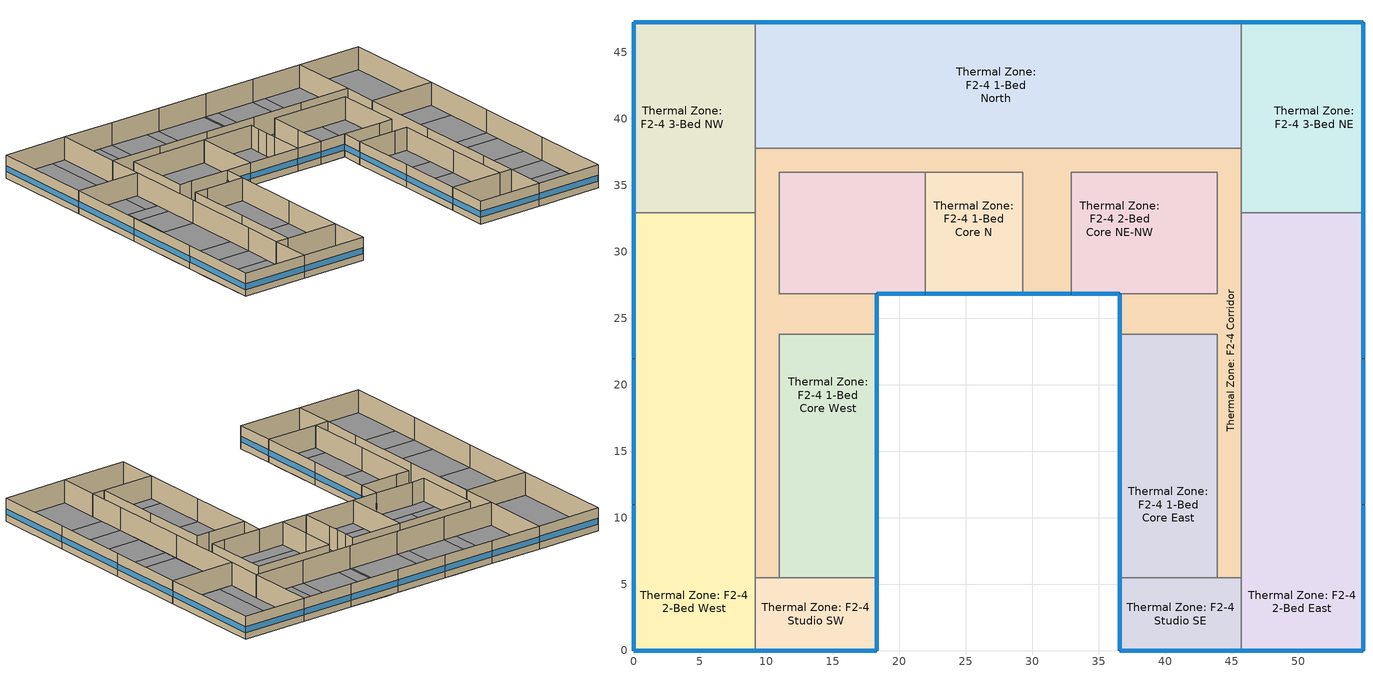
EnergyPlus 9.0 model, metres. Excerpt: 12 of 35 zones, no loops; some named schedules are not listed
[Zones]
Thermal Zone: F2-4 1-Bed Core East
 floor adiabatic (ResF2ConcreteInteriorFloor): 43.89,23.77 43.89,19.2 36.58,19.2 36.58,23.77 z3.05; 43.89,14.63 43.89,7.32 36.58,7.32 36.58,14.63 z3.05; 43.89,19.2 43.89,14.63 36.58,14.63 36.58,19.2 z3.05; 43.89,7.32 43.89,5.49 36.58,5.49 36.58,7.32 z3.05
 wall outside (ResWoodWallU059): 36.58,23.77 36.58,14.63 36.58,5.49 z3.05:6.1
 wall to Thermal Zone: F2-4 Corridor (WoodFramedInteriorWallU099): 43.89,5.49 43.89,14.63 43.89,23.77 42.06,23.77 36.58,23.77 z3.05:6.1
 wall to Thermal Zone: F2-4 Studio SE (WoodFramedInteriorWallU099): 36.58,5.49 43.89,5.49 z3.05:6.1
 window (Res Fixed Window): 36.58,23.75 36.58,14.66 / 36.58,14.61 36.58,5.51 z3.95:4.72
Thermal Zone: F2-4 1-Bed Core N
 floor adiabatic (ResF2ConcreteInteriorFloor): 29.26,35.97 29.26,28.96 21.95,28.96 21.95,35.97 z3.05; 29.26,28.96 29.26,26.82 21.95,26.82 21.95,28.96 z3.05
 wall outside (ResWoodWallU059): 21.95,26.82 29.26,26.82 z3.05:6.1
 wall to Thermal Zone: F2-4 Corridor (WoodFramedInteriorWallU099): 29.26,26.82 29.26,31.39 29.26,32.92 29.26,34.44 29.26,35.97 21.95,35.97 z3.05:6.1
 wall to Thermal Zone: F2-4 2-Bed Core NE-NW (WoodFramedInteriorWallU099): 21.95,35.97 21.95,26.82 z3.05:6.1
 window (Res Fixed Window): 21.97,26.82 29.24,26.82 z3.95:4.72
Thermal Zone: F2-4 1-Bed Core West
 floor adiabatic (ResF2ConcreteInteriorFloor): 12.8,23.77 12.8,21.95 10.97,21.95 10.97,23.77 z3.05; 18.29,14.63 18.29,7.32 10.97,7.32 10.97,14.63 z3.05; 18.29,23.77 18.29,14.63 10.97,14.63 10.97,21.95 12.8,21.95 12.8,23.77 z3.05; 18.29,7.32 18.29,5.49 10.97,5.49 10.97,7.32 z3.05
 wall outside (ResWoodWallU059): 18.29,5.49 18.29,14.63 18.29,23.77 z3.05:6.1
 wall to Thermal Zone: F2-4 Corridor (WoodFramedInteriorWallU099): 18.29,23.77 12.8,23.77 10.97,23.77 10.97,14.63 10.97,5.49 z3.05:6.1
 wall to Thermal Zone: F2-4 Studio SW (WoodFramedInteriorWallU099): 10.97,5.49 18.29,5.49 z3.05:6.1
 window (Res Fixed Window): 18.29,14.66 18.29,23.75 / 18.29,5.51 18.29,14.61 z3.95:4.72
Thermal Zone: F2-4 1-Bed North
 floor adiabatic (ResF2ConcreteInteriorFloor): 16.46,47.24 16.46,37.8 14.63,37.8 14.63,47.24 z3.05; 21.95,47.24 21.95,37.8 16.46,37.8 16.46,47.24 z3.05; 32.92,47.24 32.92,37.8 31.09,37.8 31.09,47.24 z3.05; 30.78,47.24 30.78,37.8 23.77,37.8 23.77,47.24 z3.05; 40.23,47.24 40.23,37.8 38.4,37.8 38.4,47.24 z3.05; 14.63,47.24 14.63,37.8 9.14,37.8 9.14,47.24 z3.05; 23.77,47.24 23.77,37.8 21.95,37.8 21.95,47.24 z3.05; 31.09,47.24 31.09,37.8 30.78,37.8 30.78,47.24 z3.05; 38.4,47.24 38.4,37.8 32.92,37.8 32.92,47.24 z3.05; 45.72,47.24 45.72,37.8 40.23,37.8 40.23,47.24 z3.05
 wall outside (ResWoodWallU059): 45.72,47.24 38.4,47.24 31.09,47.24 23.77,47.24 16.46,47.24 9.14,47.24 z3.05:6.1
 wall to Thermal Zone: F2-4 Corridor (WoodFramedInteriorWallU099): 9.14,37.8 16.46,37.8 23.77,37.8 31.09,37.8 38.4,37.8 45.72,37.8 z3.05:6.1
 wall to Thermal Zone: F2-4 3-Bed NW (WoodFramedInteriorWallU099): 9.14,47.24 9.14,37.8 z3.05:6.1
 wall to Thermal Zone: F2-4 3-Bed NE (WoodFramedInteriorWallU099): 45.72,37.8 45.72,47.24 z3.05:6.1
 window (Res Fixed Window): 16.43,47.24 9.17,47.24 / 23.75,47.24 16.48,47.24 / 31.06,47.24 23.8,47.24 / 38.38,47.24 31.11,47.24 / 45.69,47.24 38.43,47.24 z3.95:4.72
Thermal Zone: F2-4 2-Bed Core NE-NW
 floor adiabatic (ResF2ConcreteInteriorFloor): 43.89,35.97 43.89,28.96 40.23,28.96 40.23,35.97 z3.05; 43.89,28.96 43.89,26.82 32.92,26.82 32.92,28.96 z3.05; 40.23,35.97 40.23,28.96 32.92,28.96 32.92,35.97 z3.05; 21.95,35.97 21.95,28.96 14.63,28.96 14.63,35.97 z3.05; 14.63,35.97 14.63,28.96 10.97,28.96 10.97,35.97 z3.05; 21.95,28.96 21.95,26.82 10.97,26.82 10.97,28.96 z3.05
 wall outside (ResWoodWallU059): 32.92,26.82 36.58,26.82 / 18.29,26.82 21.95,26.82 z3.05:6.1
 wall to Thermal Zone: F2-4 Corridor (WoodFramedInteriorWallU099): 36.58,26.82 42.06,26.82 43.89,26.82 43.89,35.97 32.92,35.97 32.92,31.39 32.92,26.82 / 21.95,35.97 10.97,35.97 10.97,26.82 12.8,26.82 18.29,26.82 z3.05:6.1
 window (Res Fixed Window): 32.94,26.82 36.55,26.82 / 18.31,26.82 21.92,26.82 z3.95:4.71
Thermal Zone: F2-4 2-Bed East
 floor adiabatic (ResF2ConcreteInteriorFloor): 54.86,7.32 54.86,0 45.72,0 45.72,7.32 z3.05; 54.86,10.97 54.86,7.32 45.72,7.32 45.72,10.97 z3.05; 47.55,32.92 47.55,28.96 45.72,28.96 45.72,32.92 z3.05; 54.86,28.96 54.86,21.95 45.72,21.95 45.72,28.96 z3.05; 54.86,14.63 54.86,10.97 45.72,10.97 45.72,14.63 z3.05; 54.86,19.81 54.86,14.63 45.72,14.63 45.72,19.81 z3.05; 54.86,32.92 54.86,28.96 47.55,28.96 47.55,32.92 z3.05
 floor adiabatic (ResWoodFramedTypicalInteriorFloor): 54.86,21.95 54.86,19.81 45.72,19.81 45.72,21.95 z3.05
 wall outside (ResWoodWallU059): 45.72,0 54.86,0 54.86,10.97 54.86,21.95 54.86,32.92 z3.05:6.1
 wall to Thermal Zone: F2-4 Studio SE (WoodFramedInteriorWallU099): 45.72,5.49 45.72,0 z3.05:6.1
 wall to Thermal Zone: F2-4 Corridor (WoodFramedInteriorWallU099): 45.72,32.92 45.72,21.95 45.72,10.97 45.72,5.49 z3.05:6.1
 wall to Thermal Zone: F2-4 3-Bed NE (WoodFramedInteriorWallU099): 54.86,32.92 45.72,32.92 z3.05:6.1
 window (Res Fixed Window): 45.75,0 54.84,0 / 54.86,0.03 54.86,10.95 / 54.86,11 54.86,21.92 / 54.86,21.97 54.86,32.89 z3.95:4.72
Thermal Zone: F2-4 2-Bed West
 floor adiabatic (ResF2ConcreteInteriorFloor): 9.14,7.32 9.14,0 0,0 0,7.32 z3.05; 9.14,14.63 9.14,10.97 0,10.97 0,14.63 z3.05; 9.14,10.97 9.14,7.32 0,7.32 0,10.97 z3.05; 4.57,28.96 4.57,21.95 0,21.95 0,28.96 z3.05; 9.14,32.92 9.14,28.96 7.32,28.96 7.32,32.92 z3.05; 9.14,28.96 9.14,26.82 4.57,26.82 4.57,28.96 z3.05; 7.32,32.92 7.32,28.96 0,28.96 0,32.92 z3.05; 9.14,21.95 9.14,14.63 0,14.63 0,21.95 z3.05; 9.14,26.82 9.14,21.95 4.57,21.95 4.57,26.82 z3.05
 wall outside (ResWoodWallU059): 0,32.92 0,21.95 0,10.97 0,0 9.14,0 z3.05:6.1
 wall to Thermal Zone: F2-4 Studio SW (WoodFramedInteriorWallU099): 9.14,0 9.14,5.49 z3.05:6.1
 wall to Thermal Zone: F2-4 Corridor (WoodFramedInteriorWallU099): 9.14,5.49 9.14,10.97 9.14,21.95 9.14,32.92 z3.05:6.1
 wall to Thermal Zone: F2-4 3-Bed NW (WoodFramedInteriorWallU099): 9.14,32.92 0,32.92 z3.05:6.1
 window (Res Fixed Window): 0.03,0 9.12,0 / 0,10.95 0,0.03 / 0,21.92 0,11 / 0,32.89 0,21.97 z3.95:4.72
Thermal Zone: F2-4 3-Bed NE
 floor adiabatic (ResF2ConcreteInteriorFloor): 47.55,47.24 47.55,32.92 45.72,32.92 45.72,47.24 z3.05; 54.86,47.24 54.86,32.92 47.55,32.92 47.55,47.24 z3.05
 wall outside (ResWoodWallU059): 54.86,32.92 54.86,47.24 45.72,47.24 z3.05:6.1
 wall to Thermal Zone: F2-4 Corridor (WoodFramedInteriorWallU099): 45.72,37.8 45.72,32.92 z3.05:6.1
 window (Res Fixed Window): 54.84,47.24 45.75,47.24 / 54.86,32.94 54.86,47.22 z3.95:4.72
Thermal Zone: F2-4 3-Bed NW
 floor adiabatic (ResF2ConcreteInteriorFloor): 9.14,47.24 9.14,32.92 7.32,32.92 7.32,47.24 z3.05; 7.32,47.24 7.32,32.92 0,32.92 0,47.24 z3.05
 wall outside (ResWoodWallU059): 9.14,47.24 0,47.24 0,32.92 z3.05:6.1
 wall to Thermal Zone: F2-4 Corridor (WoodFramedInteriorWallU099): 9.14,32.92 9.14,37.8 z3.05:6.1
 window (Res Fixed Window): 0,47.22 0,32.94 / 9.12,47.24 0.03,47.24 z3.95:4.72
Thermal Zone: F2-4 Corridor
 floor adiabatic (ResF2ConcreteInteriorFloor): 42.06,26.82 42.06,23.77 36.58,23.77 36.58,26.82 z3.05; 18.29,26.82 18.29,23.77 12.8,23.77 12.8,26.82 z3.05; 32.92,31.39 32.92,26.82 29.26,26.82 29.26,28.96 30.78,28.96 30.78,31.39 z3.05; 45.72,28.96 45.72,14.63 43.89,14.63 43.89,23.77 42.06,23.77 42.06,26.82 43.89,26.82 43.89,28.96 z3.05; 45.72,7.32 45.72,5.49 43.89,5.49 43.89,7.32 z3.05; 32.92,37.8 32.92,31.39 30.78,31.39 30.78,37.8 z3.05; 10.97,21.95 10.97,14.63 9.14,14.63 9.14,21.95 z3.05; 21.95,37.8 21.95,35.97 14.63,35.97 14.63,37.8 z3.05; 14.63,37.8 14.63,35.97 10.97,35.97 10.97,28.96 9.14,28.96 9.14,37.8 z3.05; 40.23,37.8 40.23,35.97 32.92,35.97 32.92,37.8 z3.05; 30.78,37.8 30.78,35.97 21.95,35.97 21.95,37.8 z3.05; 12.8,26.82 12.8,23.77 10.97,23.77 10.97,21.95 9.14,21.95 9.14,26.82 z3.05; 10.97,14.63 10.97,7.32 9.14,7.32 9.14,14.63 z3.05; 45.72,37.8 45.72,28.96 43.89,28.96 43.89,35.97 40.23,35.97 40.23,37.8 z3.05; 10.97,28.96 10.97,26.82 9.14,26.82 9.14,28.96 z3.05; 45.72,14.63 45.72,7.32 43.89,7.32 43.89,14.63 z3.05; 30.78,35.97 30.78,34.44 29.26,34.44 29.26,35.97 z3.05; 30.78,34.44 30.78,32.92 29.26,32.92 29.26,34.44 z3.05; 10.97,7.32 10.97,5.49 9.14,5.49 9.14,7.32 z3.05; 30.78,32.92 30.78,31.39 29.26,31.39 29.26,32.92 z3.05; 30.78,31.39 30.78,28.96 29.26,28.96 29.26,31.39 z3.05
 wall outside (ResWoodWallU059): 36.58,26.82 36.58,23.77 / 18.29,23.77 18.29,26.82 / 29.26,26.82 32.92,26.82 z3.05:6.1
 wall to Thermal Zone: F2-4 Studio SE (WoodFramedInteriorWallU099): 43.89,5.49 45.72,5.49 z3.05:6.1
 wall to Thermal Zone: F2-4 Studio SW (WoodFramedInteriorWallU099): 9.14,5.49 10.97,5.49 z3.05:6.1
 window (Res Fixed Window): 36.58,26.8 36.58,23.8 / 18.29,23.8 18.29,26.8 z3.95:4.72; 29.29,26.82 32.89,26.82 z3.95:4.71
Thermal Zone: F2-4 Studio SE
 floor adiabatic (ResF2ConcreteInteriorFloor): 45.72,5.49 45.72,0 36.58,0 36.58,5.49 z3.05
 wall outside (ResWoodWallU059): 36.58,5.49 36.58,0 45.72,0 z3.05:6.1
 window (Res Fixed Window): 36.58,5.46 36.58,0.03 / 36.6,0 45.69,0 z3.95:4.72
Thermal Zone: F2-4 Studio SW
 floor adiabatic (ResF2ConcreteInteriorFloor): 18.29,5.49 18.29,0 9.14,0 9.14,5.49 z3.05
 wall outside (ResWoodWallU059): 9.14,0 18.29,0 18.29,5.49 z3.05:6.1
 window (Res Fixed Window): 18.29,0.03 18.29,5.46 / 9.17,0 18.26,0 z3.95:4.72
[Building]
Building 1: North Axis {deg}=0; Solar Distribution=FullExterior; Maximum Number of Warmup Days=50
[Site:Location]
SANTA-MARIA-PUBLIC-ARPT Design_Conditions: Latitude {deg}=34.92; Longitude {deg}=-120.47; Time Zone {hr}=-8; Elevation {m}=77.1144
[Site:WaterMainsTemperature]
Calculation Method=Schedule; Temperature Schedule=WaterMainCZ05
[SizingPeriod:DesignDay] Day of Month=21; Dry-Bulb Temperature Range Modifier Type=DefaultMultipliers; Barometric Pressure {Pa}=100403; Rain Indicator=No; Snow Indicator=No; Daylight Saving Time Indicator=No
Name | Month | Day Type | Maximum Dry-Bulb Temperature {C} | Daily Dry-Bulb Temperature Range {deltaC} | Humidity Condition Type | Wetbulb or DewPoint at Maximum Dry-Bulb {C} | Wind Speed {m/s} | Wind Direction {deg} | Solar Model Indicator | ASHRAE Clear Sky Optical Depth for Beam Irradiance (taub) | ASHRAE Clear Sky Optical Depth for Diffuse Irradiance (taud) | Sky Clearness
SANTA-MARIA-PUBLIC-ARPT Ann Clg 0.4% Condns DB=>MCWB | 8 | SummerDesignDay | 28.9 | 10.3 | Wetbulb | 16.4 | 4.6 | 292 | ASHRAETau | 0.371 | 2.414
SANTA-MARIA-PUBLIC-ARPT Ann Clg 0.4% Condns DP=>MCDB | 8 | SummerDesignDay | 20.9 | 10.3 | Dewpoint | 16.7 | 4.3 | 292 | ASHRAETau | 0.371 | 2.414
SANTA-MARIA-PUBLIC-ARPT Ann Htg 99.6% Condns DB | 1 | WinterDesignDay | 0.8 | 0 | Wetbulb | 0.8 | 1.6 | 90 | ASHRAEClearSky |  |  | 0
SANTA-MARIA-PUBLIC-ARPT AUG Clg 0.4% Condns DB=>MCWB | 8 | SummerDesignDay | 26.9 | 10.3 | Wetbulb | 18.2 | 4.3 | 315 | ASHRAETau | 0.371 | 2.414
[Material] Thermal Absorptance=0.9; Solar Absorptance=0.7
Name | Roughness | Thickness {m} | Conductivity {W/m-K} | Density {kg/m3} | Specific Heat {J/kg-K} | Visible Absorptance
Carpet - 3/4 in. 1; Carpet - 3/4 in. 2 | Smooth | 0.01905 | 0.0455183 | 288.332 | 1381.644 | 0.8
Compliance Insulation R1.54 | Smooth | 0.00624291 | 0.0230188 | 16.0185 | 1130.436 | 0.7
Concrete - 140 lb/ft3 - 4 in. | Smooth | 0.1016 | 1.9514 | 2239.06 | 921.096 | 0.7
Gypsum Board - 1/2 in.; Gypsum Board - 1/2 in. 2; Gypsum Board - 1/2 in. 4 | MediumRough | 0.0127 | 0.158656 | 640.739 | 1130.436 | 0.8
Gypsum Board - 5/8 in. | Smooth | 0.016002 | 0.158656 | 640.739 | 1130.436 | 0.8
Plywood - 5/8 in.; Plywood - 5/8 in. 2; Plywood - 5/8 in. 3 | Smooth | 0.016002 | 0.11544 | 480.554 | 1884.06 | 0.7
Stucco - 7/8 in. | MediumRough | 0.022352 | 0.700948 | 1855.1 | 837.36 | 0.8
[Material:NoMass] Roughness=Smooth; Thermal Absorptance=0.9; Solar Absorptance=0.7; Visible Absorptance=0.7
Name | Thermal Resistance {m2-K/W}
WoodFloor16inOCCavInsR0 | 0.162021
WoodFrameWall16inOC R11.25 | 1.26865
WoodFrameWall16inOCCavInsR5 | 0.898917
[WindowMaterial:SimpleGlazingSystem]
Res Fixed Window Material: U-Factor {W/m2-K}=2.04417; Solar Heat Gain Coefficient=0.25; Visible Transmittance=0.42
[Construction]
Res Fixed Window: Res Fixed Window Material
ResF2ConcreteInteriorFloor: Gypsum Board - 1/2 in. 4, Concrete - 140 lb/ft3 - 4 in., Plywood - 5/8 in. 3, Carpet - 3/4 in. 2
ResWoodFramedTypicalInteriorFloor: Gypsum Board - 1/2 in. 2, WoodFloor16inOCCavInsR0, Plywood - 5/8 in. 2, Carpet - 3/4 in. 1
ResWoodWallU059: Stucco - 7/8 in., Plywood - 5/8 in., Compliance Insulation R1.54, WoodFrameWall16inOCCavInsR5, Gypsum Board - 5/8 in.
WoodFramedInteriorWallU099: Gypsum Board - 1/2 in., WoodFrameWall16inOC R11.25, Gypsum Board - 1/2 in.
[Zone] Multiplier=3
Name | Part of Total Floor Area
Thermal Zone: F2-4 1-Bed Core East; Thermal Zone: F2-4 1-Bed Core West; Thermal Zone: F2-4 1-Bed North; Thermal Zone: F2-4 2-Bed Core NE-NW; Thermal Zone: F2-4 2-Bed East; Thermal Zone: F2-4 2-Bed West; Thermal Zone: F2-4 Corridor | Yes
Thermal Zone: F2-4 1-Bed Core N; Thermal Zone: F2-4 3-Bed NE; Thermal Zone: F2-4 3-Bed NW; Thermal Zone: F2-4 Studio SE; Thermal Zone: F2-4 Studio SW
[People] Fraction Radiant=0.3
Name | Zone or ZoneList | Number of People Schedule | Number of People Calculation Method | Number of People | Sensible Heat Fraction | Activity Level Schedule | People per Zone Floor Area {person/m2}
F2-4 1-Bed Core NE People | Thermal Zone: F2-4 1-Bed Core East | ResidentialLivingOccupancy | People | 2 | 0.6125 | F2-4 1-Bed Core NE People Activity Level
F2-4 1-Bed Core SE People | Thermal Zone: F2-4 1-Bed Core East | ResidentialLivingOccupancy | People | 2 | 0.6125 | F2-4 1-Bed Core SE People Activity Level
F2-4 1-Bed Core N People | Thermal Zone: F2-4 1-Bed Core N | ResidentialLivingOccupancy | People/Area |  | 0.6125 | F2-4 1-Bed Core N People Activity Level | 0.0298998
F2-4 1-Bed Core NW People | Thermal Zone: F2-4 1-Bed Core West | ResidentialLivingOccupancy | People | 2 | 0.6125 | F2-4 1-Bed Core NW People Activity Level
F2-4 1-Bed Core SW People | Thermal Zone: F2-4 1-Bed Core West | ResidentialLivingOccupancy | People | 2 | 0.6125 | F2-4 1-Bed Core SW People Activity Level
F2-4 1-Bed N People | Thermal Zone: F2-4 1-Bed North | ResidentialLivingOccupancy | People | 2 | 0.6125 | F2-4 1-Bed N People Activity Level
F2-4 1-Bed NE Core People | Thermal Zone: F2-4 1-Bed North | ResidentialLivingOccupancy | People | 2 | 0.6125 | F2-4 1-Bed NE Core People Activity Level
F2-4 1-Bed NE Outer People | Thermal Zone: F2-4 1-Bed North | ResidentialLivingOccupancy | People | 2 | 0.6125 | F2-4 1-Bed NE Outer People Activity Level
F2-4 1-Bed NW Core People | Thermal Zone: F2-4 1-Bed North | ResidentialLivingOccupancy | People | 2 | 0.6125 | F2-4 1-Bed NW Core People Activity Level
F2-4 1-Bed NW Outer People | Thermal Zone: F2-4 1-Bed North | ResidentialLivingOccupancy | People | 2 | 0.6125 | F2-4 1-Bed NW Outer People Activity Level
F2-4 2-Bed Core NE People | Thermal Zone: F2-4 2-Bed Core NE-NW | ResidentialLivingOccupancy | People | 3 | 0.6125 | F2-4 2-Bed Core NE People Activity Level
F2-4 2-Bed Core NW People | Thermal Zone: F2-4 2-Bed Core NE-NW | ResidentialLivingOccupancy | People | 3 | 0.6125 | F2-4 2-Bed Core NW People Activity Level
F2-4 2-Bed NE People | Thermal Zone: F2-4 2-Bed East | ResidentialLivingOccupancy | People | 3 | 0.6125 | F2-4 2-Bed NE People Activity Level
F2-4 2-Bed SE Core People | Thermal Zone: F2-4 2-Bed East | ResidentialLivingOccupancy | People | 3 | 0.6125 | F2-4 2-Bed SE Core People Activity Level
F2-4 2-Bed SE People | Thermal Zone: F2-4 2-Bed East | ResidentialLivingOccupancy | People | 3 | 0.6125 | F2-4 2-Bed SE People Activity Level
F2-4 2-Bed NW People | Thermal Zone: F2-4 2-Bed West | ResidentialLivingOccupancy | People | 3 | 0.6125 | F2-4 2-Bed NW People Activity Level
F2-4 2-Bed SW Core People | Thermal Zone: F2-4 2-Bed West | ResidentialLivingOccupancy | People | 3 | 0.6125 | F2-4 2-Bed SW Core People Activity Level
F2-4 2-Bed SW People | Thermal Zone: F2-4 2-Bed West | ResidentialLivingOccupancy | People | 3 | 0.6125 | F2-4 2-Bed SW People Activity Level
F2-4 3-Bed NE People | Thermal Zone: F2-4 3-Bed NE | ResidentialLivingOccupancy | People/Area |  | 0.6125 | F2-4 3-Bed NE People Activity Level | 0.0305359
F2-4 3-Bed NW People | Thermal Zone: F2-4 3-Bed NW | ResidentialLivingOccupancy | People/Area |  | 0.6125 | F2-4 3-Bed NW People Activity Level | 0.0305359
F2-4 Corridor People | Thermal Zone: F2-4 Corridor | OfficeOccupancy | People | 10.725 | 0.5 | F2-4 Corridor People Activity Level
F2-4 Elevator Core People | Thermal Zone: F2-4 Corridor | OfficeOccupancy | People | 0.0375 | 0.5 | F2-4 Elevator Core People Activity Level
F2-4 Elevator N People | Thermal Zone: F2-4 Corridor | OfficeOccupancy | People | 0.0375 | 0.5 | F2-4 Elevator N People Activity Level
F2-4 Elevator S People | Thermal Zone: F2-4 Corridor | OfficeOccupancy | People | 0.0375 | 0.5 | F2-4 Elevator S People Activity Level
F2-4 Laundry People | Thermal Zone: F2-4 Corridor | OfficeOccupancy | People | 0.9 | 0.5 | F2-4 Laundry People Activity Level
F2-4 Stair E People | Thermal Zone: F2-4 Corridor | OfficeOccupancy | People | 0.9 | 0.5 | F2-4 Stair E People Activity Level
F2-4 Stair W People | Thermal Zone: F2-4 Corridor | OfficeOccupancy | People | 0.9 | 0.5 | F2-4 Stair W People Activity Level
F2-4 Studio SE People | Thermal Zone: F2-4 Studio SE | ResidentialLivingOccupancy | People/Area |  | 0.6125 | F2-4 Studio SE People Activity Level | 0.0398663
F2-4 Studio SW People | Thermal Zone: F2-4 Studio SW | ResidentialLivingOccupancy | People/Area |  | 0.6125 | F2-4 Studio SW People Activity Level | 0.0398663
[Lights] Return Air Fraction=0; Fraction Radiant=0.58; Fraction Replaceable=1
Name | Zone or ZoneList | Schedule | Design Level Calculation Method | Lighting Level {W} | Watts per Zone Floor Area {W/m2}
F2-4 1-Bed Core NE Non-Regulated Lights; F2-4 1-Bed Core SE Non-Regulated Lights | Thermal Zone: F2-4 1-Bed Core East | ResidentialLivingLights | LightingLevel | 360
F2-4 1-Bed Core N Non-Regulated Lights | Thermal Zone: F2-4 1-Bed Core N | ResidentialLivingLights | Watts/Area |  | 5.38196
F2-4 1-Bed Core NW Non-Regulated Lights; F2-4 1-Bed Core SW Non-Regulated Lights | Thermal Zone: F2-4 1-Bed Core West | ResidentialLivingLights | LightingLevel | 360
F2-4 1-Bed N Non-Regulated Lights; F2-4 1-Bed NE Core Non-Regulated Lights; F2-4 1-Bed NE Outer Non-Regulated Lights; F2-4 1-Bed NW Core Non-Regulated Lights; F2-4 1-Bed NW Outer Non-Regulated Lights | Thermal Zone: F2-4 1-Bed North | ResidentialLivingLights | LightingLevel | 372
F2-4 2-Bed Core NE Non-Regulated Lights; F2-4 2-Bed Core NW Non-Regulated Lights | Thermal Zone: F2-4 2-Bed Core NE-NW | ResidentialLivingLights | LightingLevel | 540
F2-4 2-Bed NE Non-Regulated Lights; F2-4 2-Bed SE Core Non-Regulated Lights; F2-4 2-Bed SE Non-Regulated Lights | Thermal Zone: F2-4 2-Bed East | ResidentialLivingLights | LightingLevel | 540
F2-4 2-Bed NW Non-Regulated Lights; F2-4 2-Bed SW Core Non-Regulated Lights; F2-4 2-Bed SW Non-Regulated Lights | Thermal Zone: F2-4 2-Bed West | ResidentialLivingLights | LightingLevel | 540
F2-4 3-Bed NE Non-Regulated Lights | Thermal Zone: F2-4 3-Bed NE | ResidentialLivingLights | Watts/Area |  | 5.38196
F2-4 3-Bed NW Non-Regulated Lights | Thermal Zone: F2-4 3-Bed NW | ResidentialLivingLights | Watts/Area |  | 5.38196
F2-4 Corridor Regulated Lights | Thermal Zone: F2-4 Corridor | OfficeLights | LightingLevel | 1287
F2-4 Elevator Core Regulated Lights; F2-4 Elevator N Regulated Lights; F2-4 Elevator S Regulated Lights | Thermal Zone: F2-4 Corridor | OfficeLights | LightingLevel | 10
F2-4 Laundry Regulated Lights | Thermal Zone: F2-4 Corridor | OfficeLights | LightingLevel | 81
F2-4 Stair E Regulated Lights; F2-4 Stair W Regulated Lights | Thermal Zone: F2-4 Corridor | OfficeLights | LightingLevel | 90
F2-4 Studio SE Non-Regulated Lights | Thermal Zone: F2-4 Studio SE | ResidentialLivingLights | Watts/Area |  | 5.38196
F2-4 Studio SW Non-Regulated Lights | Thermal Zone: F2-4 Studio SW | ResidentialLivingLights | Watts/Area |  | 5.38196
[ElectricEquipment] Fraction Latent=0; Fraction Radiant=0.2; Fraction Lost=0
Name | Zone or ZoneList | Schedule | Design Level Calculation Method | Design Level {W} | Watts per Zone Floor Area {W/m2}
F2-4 1-Bed Core NE Recepticle Loads; F2-4 1-Bed Core SE Recepticle Loads | Thermal Zone: F2-4 1-Bed Core East | ResidentialLivingReceptacle | EquipmentLevel | 360
F2-4 1-Bed Core N Recepticle Loads | Thermal Zone: F2-4 1-Bed Core N | ResidentialLivingReceptacle | Watts/Area |  | 5.38196
F2-4 1-Bed Core NW Recepticle Loads; F2-4 1-Bed Core SW Recepticle Loads | Thermal Zone: F2-4 1-Bed Core West | ResidentialLivingReceptacle | EquipmentLevel | 360
F2-4 1-Bed N Recepticle Loads; F2-4 1-Bed NE Core Recepticle Loads; F2-4 1-Bed NE Outer Recepticle Loads; F2-4 1-Bed NW Core Recepticle Loads; F2-4 1-Bed NW Outer Recepticle Loads | Thermal Zone: F2-4 1-Bed North | ResidentialLivingReceptacle | EquipmentLevel | 372
F2-4 2-Bed Core NE Recepticle Loads; F2-4 2-Bed Core NW Recepticle Loads | Thermal Zone: F2-4 2-Bed Core NE-NW | ResidentialLivingReceptacle | EquipmentLevel | 540
F2-4 2-Bed NE Recepticle Loads; F2-4 2-Bed SE Core Recepticle Loads; F2-4 2-Bed SE Recepticle Loads | Thermal Zone: F2-4 2-Bed East | ResidentialLivingReceptacle | EquipmentLevel | 540
F2-4 2-Bed NW Recepticle Loads; F2-4 2-Bed SW Core Recepticle Loads; F2-4 2-Bed SW Recepticle Loads | Thermal Zone: F2-4 2-Bed West | ResidentialLivingReceptacle | EquipmentLevel | 540
F2-4 3-Bed NE Recepticle Loads | Thermal Zone: F2-4 3-Bed NE | ResidentialLivingReceptacle | Watts/Area |  | 5.38196
F2-4 3-Bed NW Recepticle Loads | Thermal Zone: F2-4 3-Bed NW | ResidentialLivingReceptacle | Watts/Area |  | 5.38196
F2-4 Elevator Core Recepticle Loads; F2-4 Elevator N Recepticle Loads; F2-4 Elevator S Recepticle Loads | Thermal Zone: F2-4 Corridor | OfficeReceptacle | EquipmentLevel | 75
F2-4 Laundry Recepticle Loads | Thermal Zone: F2-4 Corridor | OfficeReceptacle | EquipmentLevel | 540
F2-4 Studio SE Recepticle Loads | Thermal Zone: F2-4 Studio SE | ResidentialLivingReceptacle | Watts/Area |  | 5.38196
F2-4 Studio SW Recepticle Loads | Thermal Zone: F2-4 Studio SW | ResidentialLivingReceptacle | Watts/Area |  | 5.38196
[ZoneInfiltration:DesignFlowRate] Temperature Term Coefficient=0; Velocity Squared Term Coefficient=0
Name | Zone or ZoneList | Schedule | Design Flow Rate Calculation Method | Design Flow Rate {m3/s} | Constant Term Coefficient | Velocity Term Coefficient | Flow per Exterior Surface Area {m3/s-m2}
F2-4 1-Bed Core NE Space Infiltration Design Flow Rate 1; F2-4 1-Bed Core SE Space Infiltration Design Flow Rate 1 | Thermal Zone: F2-4 1-Bed Core East | ResidentialLivingInfiltration | Flow/Zone | 0.00634297 | 0 | 0.224052
F2-4 1-Bed Core NE Space Infiltration Design Flow Rate 2; F2-4 1-Bed Core SE Space Infiltration Design Flow Rate 2 | Thermal Zone: F2-4 1-Bed Core East | ResidentialLivingHVACAvail | Flow/Zone | 0.0172733 | 1 | 0
F2-4 1-Bed Core N Space Infiltration Design Flow Rate 1 | Thermal Zone: F2-4 1-Bed Core N | ResidentialLivingInfiltration | Flow/ExteriorWallArea |  | 0 | 0.224052 | 0.000227584
F2-4 1-Bed Core N Space Infiltration Design Flow Rate 2 | Thermal Zone: F2-4 1-Bed Core N | ResidentialLivingHVACAvail | Flow/Zone | 0.0172733 | 1 | 0
F2-4 1-Bed Core NW Space Infiltration Design Flow Rate 1; F2-4 1-Bed Core SW Space Infiltration Design Flow Rate 1 | Thermal Zone: F2-4 1-Bed Core West | ResidentialLivingInfiltration | Flow/Zone | 0.00634297 | 0 | 0.224052
F2-4 1-Bed Core NW Space Infiltration Design Flow Rate 2; F2-4 1-Bed Core SW Space Infiltration Design Flow Rate 2 | Thermal Zone: F2-4 1-Bed Core West | ResidentialLivingHVACAvail | Flow/Zone | 0.0172733 | 1 | 0
F2-4 1-Bed N Space Infiltration Design Flow Rate 1; F2-4 1-Bed NE Core Space Infiltration Design Flow Rate 1; F2-4 1-Bed NE Outer Space Infiltration Design Flow Rate 1; F2-4 1-Bed NW Core Space Infiltration Design Flow Rate 1; F2-4 1-Bed NW Outer Space Infiltration Design Flow Rate 1 | Thermal Zone: F2-4 1-Bed North | ResidentialLivingInfiltration | Flow/Zone | 0.00507438 | 0 | 0.224052
F2-4 1-Bed N Space Infiltration Design Flow Rate 2; F2-4 1-Bed NE Core Space Infiltration Design Flow Rate 2; F2-4 1-Bed NE Outer Space Infiltration Design Flow Rate 2; F2-4 1-Bed NW Core Space Infiltration Design Flow Rate 2; F2-4 1-Bed NW Outer Space Infiltration Design Flow Rate 2 | Thermal Zone: F2-4 1-Bed North | ResidentialLivingHVACAvail | Flow/Zone | 0.0176131 | 1 | 0
F2-4 2-Bed Core NE Space Infiltration Design Flow Rate 1; F2-4 2-Bed Core NW Space Infiltration Design Flow Rate 1 | Thermal Zone: F2-4 2-Bed Core NE-NW | ResidentialLivingInfiltration | Flow/Zone | 0.00253719 | 0 | 0.224052
F2-4 2-Bed Core NE Space Infiltration Design Flow Rate 2; F2-4 2-Bed Core NW Space Infiltration Design Flow Rate 2 | Thermal Zone: F2-4 2-Bed Core NE-NW | ResidentialLivingHVACAvail | Flow/Zone | 0.0259099 | 1 | 0
F2-4 2-Bed NE Space Infiltration Design Flow Rate 1; F2-4 2-Bed SE Core Space Infiltration Design Flow Rate 1 | Thermal Zone: F2-4 2-Bed East | ResidentialLivingInfiltration | Flow/Zone | 0.00761157 | 0 | 0.224052
F2-4 2-Bed NE Space Infiltration Design Flow Rate 2; F2-4 2-Bed SE Core Space Infiltration Design Flow Rate 2; F2-4 2-Bed SE Space Infiltration Design Flow Rate 2 | Thermal Zone: F2-4 2-Bed East | ResidentialLivingHVACAvail | Flow/Zone | 0.0259099 | 1 | 0
F2-4 2-Bed SE Space Infiltration Design Flow Rate 1 | Thermal Zone: F2-4 2-Bed East | ResidentialLivingInfiltration | Flow/Zone | 0.0139545 | 0 | 0.224052
F2-4 2-Bed NW Space Infiltration Design Flow Rate 1; F2-4 2-Bed SW Core Space Infiltration Design Flow Rate 1 | Thermal Zone: F2-4 2-Bed West | ResidentialLivingInfiltration | Flow/Zone | 0.00761157 | 0 | 0.224052
F2-4 2-Bed NW Space Infiltration Design Flow Rate 2; F2-4 2-Bed SW Core Space Infiltration Design Flow Rate 2; F2-4 2-Bed SW Space Infiltration Design Flow Rate 2 | Thermal Zone: F2-4 2-Bed West | ResidentialLivingHVACAvail | Flow/Zone | 0.0259099 | 1 | 0
F2-4 2-Bed SW Space Infiltration Design Flow Rate 1 | Thermal Zone: F2-4 2-Bed West | ResidentialLivingInfiltration | Flow/Zone | 0.0139545 | 0 | 0.224052
F2-4 3-Bed NE Space Infiltration Design Flow Rate 1 | Thermal Zone: F2-4 3-Bed NE | ResidentialLivingInfiltration | Flow/ExteriorWallArea |  | 0 | 0.224052 | 0.000227584
F2-4 3-Bed NE Space Infiltration Design Flow Rate 2 | Thermal Zone: F2-4 3-Bed NE | ResidentialLivingHVACAvail | Flow/Zone | 0.0341218 | 1 | 0
F2-4 3-Bed NW Space Infiltration Design Flow Rate 1 | Thermal Zone: F2-4 3-Bed NW | ResidentialLivingInfiltration | Flow/ExteriorWallArea |  | 0 | 0.224052 | 0.000227584
F2-4 3-Bed NW Space Infiltration Design Flow Rate 2 | Thermal Zone: F2-4 3-Bed NW | ResidentialLivingHVACAvail | Flow/Zone | 0.0341218 | 1 | 0
F2-4 Corridor Space Infiltration Design Flow Rate 1 | Thermal Zone: F2-4 Corridor | OfficeInfiltration | Flow/Zone | 0 | 0 | 0.224052
F2-4 Elevator Core Space Infiltration Design Flow Rate 1; F2-4 Elevator N Space Infiltration Design Flow Rate 1; F2-4 Elevator S Space Infiltration Design Flow Rate 1 | Thermal Zone: F2-4 Corridor | On | Flow/Zone | 0 | 0 | 0.224052
F2-4 Laundry Space Infiltration Design Flow Rate 1 | Thermal Zone: F2-4 Corridor | On | Flow/Zone | 0.00253719 | 0 | 0.224052
F2-4 Stair E Space Infiltration Design Flow Rate 1; F2-4 Stair W Space Infiltration Design Flow Rate 1 | Thermal Zone: F2-4 Corridor | OfficeInfiltration | Flow/Zone | 0.00211432 | 0 | 0.224052
F2-4 Studio SE Space Infiltration Design Flow Rate 1 | Thermal Zone: F2-4 Studio SE | ResidentialLivingInfiltration | Flow/ExteriorWallArea |  | 0 | 0.224052 | 0.000227584
F2-4 Studio SE Space Infiltration Design Flow Rate 2 | Thermal Zone: F2-4 Studio SE | ResidentialLivingHVACAvail | Flow/Zone | 0.0147248 | 1 | 0
F2-4 Studio SW Space Infiltration Design Flow Rate 1 | Thermal Zone: F2-4 Studio SW | ResidentialLivingInfiltration | Flow/ExteriorWallArea |  | 0 | 0.224052 | 0.000227584
F2-4 Studio SW Space Infiltration Design Flow Rate 2 | Thermal Zone: F2-4 Studio SW | ResidentialLivingHVACAvail | Flow/Zone | 0.0147248 | 1 | 0
[ZoneControl:Thermostat] Control Object Type 1=ThermostatSetpoint:DualSetpoint
Name | Zone or ZoneList | Control Type Schedule | Control Name 1
Thermal Zone: F2-4 1-Bed Core East Thermostat | Thermal Zone: F2-4 1-Bed Core East | Thermal Zone: F2-4 1-Bed Core East Thermostat Schedule | Thermal Zone: F2-4 1-Bed Core East Thermostat
Thermal Zone: F2-4 1-Bed Core N Thermostat | Thermal Zone: F2-4 1-Bed Core N | Thermal Zone: F2-4 1-Bed Core N Thermostat Schedule | Thermal Zone: F2-4 1-Bed Core N Thermostat
Thermal Zone: F2-4 1-Bed Core West Thermostat | Thermal Zone: F2-4 1-Bed Core West | Thermal Zone: F2-4 1-Bed Core West Thermostat Schedule | Thermal Zone: F2-4 1-Bed Core West Thermostat
Thermal Zone: F2-4 1-Bed North Thermostat | Thermal Zone: F2-4 1-Bed North | Thermal Zone: F2-4 1-Bed North Thermostat Schedule | Thermal Zone: F2-4 1-Bed North Thermostat
Thermal Zone: F2-4 2-Bed Core NE-NW Thermostat | Thermal Zone: F2-4 2-Bed Core NE-NW | Thermal Zone: F2-4 2-Bed Core NE-NW Thermostat Schedule | Thermal Zone: F2-4 2-Bed Core NE-NW Thermostat
Thermal Zone: F2-4 2-Bed East Thermostat | Thermal Zone: F2-4 2-Bed East | Thermal Zone: F2-4 2-Bed East Thermostat Schedule | Thermal Zone: F2-4 2-Bed East Thermostat
Thermal Zone: F2-4 2-Bed West Thermostat | Thermal Zone: F2-4 2-Bed West | Thermal Zone: F2-4 2-Bed West Thermostat Schedule | Thermal Zone: F2-4 2-Bed West Thermostat
Thermal Zone: F2-4 3-Bed NE Thermostat | Thermal Zone: F2-4 3-Bed NE | Thermal Zone: F2-4 3-Bed NE Thermostat Schedule | Thermal Zone: F2-4 3-Bed NE Thermostat
Thermal Zone: F2-4 3-Bed NW Thermostat | Thermal Zone: F2-4 3-Bed NW | Thermal Zone: F2-4 3-Bed NW Thermostat Schedule | Thermal Zone: F2-4 3-Bed NW Thermostat
Thermal Zone: F2-4 Studio SE Thermostat | Thermal Zone: F2-4 Studio SE | Thermal Zone: F2-4 Studio SE Thermostat Schedule | Thermal Zone: F2-4 Studio SE Thermostat
Thermal Zone: F2-4 Studio SW Thermostat | Thermal Zone: F2-4 Studio SW | Thermal Zone: F2-4 Studio SW Thermostat Schedule | Thermal Zone: F2-4 Studio SW Thermostat
[ThermostatSetpoint:DualSetpoint] Heating Setpoint Temperature Schedule=ResidentialLivingHtgSetpt; Cooling Setpoint Temperature Schedule=ResidentialLivingClgSetpt
Thermal Zone: F2-4 1-Bed Core East Thermostat; Thermal Zone: F2-4 1-Bed Core N Thermostat; Thermal Zone: F2-4 1-Bed Core West Thermostat; Thermal Zone: F2-4 1-Bed North Thermostat; Thermal Zone: F2-4 2-Bed Core NE-NW Thermostat; Thermal Zone: F2-4 2-Bed East Thermostat; Thermal Zone: F2-4 2-Bed West Thermostat; Thermal Zone: F2-4 3-Bed NE Thermostat; Thermal Zone: F2-4 3-Bed NW Thermostat; Thermal Zone: F2-4 Studio SE Thermostat; Thermal Zone: F2-4 Studio SW Thermostat
[Zone equipment]
Thermal Zone: F2-4 1-Bed Core East: Thermal Zone: F2-4 1-Bed Core East PropExhFan, ZnSys F2-4 1-Bed Core East, PropNoClg ZnSys-3
Thermal Zone: F2-4 1-Bed Core N: Thermal Zone: F2-4 1-Bed Core N PropExhFan, ZnSys F2-4 1-Bed Core N, PropNoClg ZnSys
Thermal Zone: F2-4 1-Bed Core West: Thermal Zone: F2-4 1-Bed Core West PropExhFan, ZnSys F2-4 1-Bed Core West, PropNoClg ZnSys-2
Thermal Zone: F2-4 1-Bed North: Thermal Zone: F2-4 1-Bed North PropExhFan, ZnSys F2-4 1-Bed North, PropNoClg ZnSys-4
Thermal Zone: F2-4 2-Bed Core NE-NW: Thermal Zone: F2-4 2-Bed Core NE-NW PropExhFan, ZnSys F2-4 2-Bed Core NE-NW, PropNoClg ZnSys-5
Thermal Zone: F2-4 2-Bed East: Thermal Zone: F2-4 2-Bed East PropExhFan, ZnSys F2-4 2-Bed East, PropNoClg ZnSys-6
Thermal Zone: F2-4 2-Bed West: Thermal Zone: F2-4 2-Bed West PropExhFan, ZnSys F2-4 2-Bed West, PropNoClg ZnSys-7
Thermal Zone: F2-4 3-Bed NE: Thermal Zone: F2-4 3-Bed NE PropExhFan, ZnSys F2-4 3-Bed NE, PropNoClg ZnSys-8
Thermal Zone: F2-4 3-Bed NW: Thermal Zone: F2-4 3-Bed NW PropExhFan, ZnSys F2-4 3-Bed NW, PropNoClg ZnSys-9
Thermal Zone: F2-4 Studio SE: Thermal Zone: F2-4 Studio SE PropExhFan, ZnSys F2-4 Studio SE, PropNoClg ZnSys-10
Thermal Zone: F2-4 Studio SW: Thermal Zone: F2-4 Studio SW PropExhFan, ZnSys F2-4 Studio SW, PropNoClg ZnSys-11
[Sizing:Zone] Zone Cooling Design Supply Air Temperature Input Method=TemperatureDifference; Zone Cooling Design Supply Air Temperature {C}=14; Zone Cooling Design Supply Air Temperature Difference {deltaC}=11.1111; Zone Heating Design Supply Air Temperature Input Method=TemperatureDifference; Zone Heating Design Supply Air Temperature {C}=40; Zone Heating Design Supply Air Temperature Difference {deltaC}=15; Zone Cooling Design Supply Air Humidity Ratio {kgWater/kgDryAir}=0.0085; Zone Heating Design Supply Air Humidity Ratio {kgWater/kgDryAir}=0.008; Zone Heating Sizing Factor=1; Zone Cooling Sizing Factor=1; Cooling Design Air Flow Method=DesignDay; Cooling Design Air Flow Rate {m3/s}=0; Cooling Minimum Air Flow per Zone Floor Area {m3/s-m2}=0; Cooling Minimum Air Flow {m3/s}=0; Cooling Minimum Air Flow Fraction=0; Heating Design Air Flow Method=DesignDay; Heating Design Air Flow Rate {m3/s}=0; Heating Maximum Air Flow per Zone Floor Area {m3/s-m2}=0; Heating Maximum Air Flow {m3/s}=0; Heating Maximum Air Flow Fraction=0; Account for Dedicated Outdoor Air System=No
Name | Design Specification Outdoor Air Object | Design Specification Zone Air Distribution Object
Thermal Zone: F2-4 1-Bed Core East | Thermal Zone: F2-4 1-Bed Core East Design Specification Outdoor Air | Thermal Zone: F2-4 1-Bed Core East Design Spec Zone Air Dist
Thermal Zone: F2-4 1-Bed Core N | Thermal Zone: F2-4 1-Bed Core N Design Specification Outdoor Air | Thermal Zone: F2-4 1-Bed Core N Design Spec Zone Air Dist
Thermal Zone: F2-4 1-Bed Core West | Thermal Zone: F2-4 1-Bed Core West Design Specification Outdoor Air | Thermal Zone: F2-4 1-Bed Core West Design Spec Zone Air Dist
Thermal Zone: F2-4 1-Bed North | Thermal Zone: F2-4 1-Bed North Design Specification Outdoor Air | Thermal Zone: F2-4 1-Bed North Design Spec Zone Air Dist
Thermal Zone: F2-4 2-Bed Core NE-NW | Thermal Zone: F2-4 2-Bed Core NE-NW Design Specification Outdoor Air | Thermal Zone: F2-4 2-Bed Core NE-NW Design Spec Zone Air Dist
Thermal Zone: F2-4 2-Bed East | Thermal Zone: F2-4 2-Bed East Design Specification Outdoor Air | Thermal Zone: F2-4 2-Bed East Design Spec Zone Air Dist
Thermal Zone: F2-4 2-Bed West | Thermal Zone: F2-4 2-Bed West Design Specification Outdoor Air | Thermal Zone: F2-4 2-Bed West Design Spec Zone Air Dist
Thermal Zone: F2-4 3-Bed NE | Thermal Zone: F2-4 3-Bed NE Design Specification Outdoor Air | Thermal Zone: F2-4 3-Bed NE Design Spec Zone Air Dist
Thermal Zone: F2-4 3-Bed NW | Thermal Zone: F2-4 3-Bed NW Design Specification Outdoor Air | Thermal Zone: F2-4 3-Bed NW Design Spec Zone Air Dist
Thermal Zone: F2-4 Studio SE | Thermal Zone: F2-4 Studio SE Design Specification Outdoor Air | Thermal Zone: F2-4 Studio SE Design Spec Zone Air Dist
Thermal Zone: F2-4 Studio SW | Thermal Zone: F2-4 Studio SW Design Specification Outdoor Air | Thermal Zone: F2-4 Studio SW Design Spec Zone Air Dist
[DesignSpecification:ZoneAirDistribution] Zone Air Distribution Effectiveness in Cooling Mode=1; Zone Air Distribution Effectiveness in Heating Mode=1
Thermal Zone: F2-4 1-Bed Core East Design Spec Zone Air Dist; Thermal Zone: F2-4 1-Bed Core N Design Spec Zone Air Dist; Thermal Zone: F2-4 1-Bed Core West Design Spec Zone Air Dist; Thermal Zone: F2-4 1-Bed North Design Spec Zone Air Dist; Thermal Zone: F2-4 2-Bed Core NE-NW Design Spec Zone Air Dist; Thermal Zone: F2-4 2-Bed East Design Spec Zone Air Dist; Thermal Zone: F2-4 2-Bed West Design Spec Zone Air Dist; Thermal Zone: F2-4 3-Bed NE Design Spec Zone Air Dist; Thermal Zone: F2-4 3-Bed NW Design Spec Zone Air Dist; Thermal Zone: F2-4 Studio SE Design Spec Zone Air Dist; Thermal Zone: F2-4 Studio SW Design Spec Zone Air Dist
[DesignSpecification:OutdoorAir] Outdoor Air Method=Maximum; Outdoor Air Flow per Person {m3/s-person}=0; Outdoor Air Flow per Zone Floor Area {m3/s-m2}=0; Outdoor Air Flow per Zone {m3/s}=0; Outdoor Air Flow Air Changes per Hour {1/hr}=0
Thermal Zone: F2-4 1-Bed Core East Design Specification Outdoor Air; Thermal Zone: F2-4 1-Bed Core N Design Specification Outdoor Air; Thermal Zone: F2-4 1-Bed Core West Design Specification Outdoor Air; Thermal Zone: F2-4 1-Bed North Design Specification Outdoor Air; Thermal Zone: F2-4 2-Bed Core NE-NW Design Specification Outdoor Air; Thermal Zone: F2-4 2-Bed East Design Specification Outdoor Air; Thermal Zone: F2-4 2-Bed West Design Specification Outdoor Air; Thermal Zone: F2-4 3-Bed NE Design Specification Outdoor Air; Thermal Zone: F2-4 3-Bed NW Design Specification Outdoor Air; Thermal Zone: F2-4 Studio SE Design Specification Outdoor Air; Thermal Zone: F2-4 Studio SW Design Specification Outdoor Air
[InternalMass] Construction=WoodFramedInteriorWallU099
Name | Zone | Surface Area {m2}
Merged Surface 870 - Surface 870 Reversed | Thermal Zone: F2-4 1-Bed Core East | 22.2967
Merged Surface 893 - Surface 893 Reversed | Thermal Zone: F2-4 1-Bed Core West | 22.2967
Merged Surface 204 - Surface 204 Reversed; Merged Surface 208 - Surface 208 Reversed; Merged Surface 210 - Surface 210 Reversed; Merged Surface 214 - Surface 214 Reversed | Thermal Zone: F2-4 1-Bed North | 28.7999
Merged Surface 1038 - Surface 1038 Reversed; Merged Surface 979 - Surface 979 Reversed | Thermal Zone: F2-4 2-Bed East | 27.8709
Merged Surface 1055 - Surface 1055 Reversed; Merged Surface 926 - Surface 926 Reversed | Thermal Zone: F2-4 2-Bed West | 27.8709
Merged Surface 177 - Surface 177 Reversed; Merged Surface 179 - Surface 179 Reversed; Merged Surface 928 - Surface 928 Reversed; Merged Surface 943 - Surface 943 Reversed; Merged Surface 960 - Surface 960 Reversed; Merged Surface 975 - Surface 975 Reversed | Thermal Zone: F2-4 Corridor | 4.645152
Merged Surface 937 - Surface 937 Reversed; Merged Surface 953 - Surface 953 Reversed | Thermal Zone: F2-4 Corridor | 9.290304
Merged Surface 938 - Surface 938 Reversed | Thermal Zone: F2-4 Corridor | 6.50321
Merged Surface 954 - Surface 954 Reversed | Thermal Zone: F2-4 Corridor | 4.64515
[GasEquipment] Fraction Latent=0; Fraction Radiant=0.15; Fraction Lost=0.85
Name | Zone or ZoneList | Schedule | Design Level Calculation Method | Design Level {W} | Power per Zone Floor Area {W/m2}
F2-4 1-Bed Core NE Gas Equipment Loads; F2-4 1-Bed Core SE Gas Equipment Loads | Thermal Zone: F2-4 1-Bed Core East | ResidentialLivingGasEquip | EquipmentLevel | 143.994
F2-4 1-Bed Core N Gas Equipment Loads | Thermal Zone: F2-4 1-Bed Core N | ResidentialLivingGasEquip | Watts/Area |  | 2.15269
F2-4 1-Bed Core NW Gas Equipment Loads; F2-4 1-Bed Core SW Gas Equipment Loads | Thermal Zone: F2-4 1-Bed Core West | ResidentialLivingGasEquip | EquipmentLevel | 143.994
F2-4 1-Bed N Gas Equipment Loads; F2-4 1-Bed NE Core Gas Equipment Loads; F2-4 1-Bed NE Outer Gas Equipment Loads; F2-4 1-Bed NW Core Gas Equipment Loads; F2-4 1-Bed NW Outer Gas Equipment Loads | Thermal Zone: F2-4 1-Bed North | ResidentialLivingGasEquip | EquipmentLevel | 148.794
F2-4 2-Bed Core NE Gas Equipment Loads; F2-4 2-Bed Core NW Gas Equipment Loads | Thermal Zone: F2-4 2-Bed Core NE-NW | ResidentialLivingGasEquip | EquipmentLevel | 215.991
F2-4 2-Bed NE Gas Equipment Loads; F2-4 2-Bed SE Core Gas Equipment Loads; F2-4 2-Bed SE Gas Equipment Loads | Thermal Zone: F2-4 2-Bed East | ResidentialLivingGasEquip | EquipmentLevel | 215.991
F2-4 2-Bed NW Gas Equipment Loads; F2-4 2-Bed SW Core Gas Equipment Loads; F2-4 2-Bed SW Gas Equipment Loads | Thermal Zone: F2-4 2-Bed West | ResidentialLivingGasEquip | EquipmentLevel | 215.991
F2-4 3-Bed NE Gas Equipment Loads | Thermal Zone: F2-4 3-Bed NE | ResidentialLivingGasEquip | Watts/Area |  | 2.15269
F2-4 3-Bed NW Gas Equipment Loads | Thermal Zone: F2-4 3-Bed NW | ResidentialLivingGasEquip | Watts/Area |  | 2.15269
F2-4 Laundry Gas Equipment Loads | Thermal Zone: F2-4 Corridor | OfficeGasEquip | EquipmentLevel | 39.5984
F2-4 Studio SE Gas Equipment Loads | Thermal Zone: F2-4 Studio SE | ResidentialLivingGasEquip | Watts/Area |  | 2.15269
F2-4 Studio SW Gas Equipment Loads | Thermal Zone: F2-4 Studio SW | ResidentialLivingGasEquip | Watts/Area |  | 2.15269
[Schedule:Year]
ResidentialLivingLights: ResidentialLivingLightsWk, 1, 1, 12, 31
ResidentialLivingHVACAvail: ResidentialLivingHVACAvailWk, 1, 1, 12, 31
OfficeLights: OfficeLightsWk, 1, 1, 12, 31
OfficeGasEquip: OfficeGasEquipWk, 1, 1, 12, 31
OfficeInfiltration: OfficeInfiltrationWk, 1, 1, 12, 31
OfficeOccupancy: OfficeOccupancyWk, 1, 1, 12, 31
OfficeReceptacle: OfficeReceptacleWk, 1, 1, 12, 31
ResidentialLivingGasEquip: ResidentialLivingGasEquipWk, 1, 1, 12, 31
ResidentialLivingInfiltration: ResidentialLivingInfiltrationWk, 1, 1, 12, 31
ResidentialLivingOccupancy: ResidentialLivingOccupancyWk, 1, 1, 12, 31
ResidentialLivingReceptacle: ResidentialLivingReceptacleWk, 1, 1, 12, 31
F2-4 1-Bed Core N People Activity Level: F2-4 1-Bed Core N People Activity Level Week Rule - Jan1-Dec31, 1, 1, 12, 31
F2-4 1-Bed Core NE People Activity Level: F2-4 1-Bed Core NE People Activity Level Week Rule - Jan1-Dec31, 1, 1, 12, 31
F2-4 1-Bed Core NW People Activity Level: F2-4 1-Bed Core NW People Activity Level Week Rule - Jan1-Dec31, 1, 1, 12, 31
F2-4 1-Bed Core SE People Activity Level: F2-4 1-Bed Core SE People Activity Level Week Rule - Jan1-Dec31, 1, 1, 12, 31
F2-4 1-Bed Core SW People Activity Level: F2-4 1-Bed Core SW People Activity Level Week Rule - Jan1-Dec31, 1, 1, 12, 31
F2-4 1-Bed N People Activity Level: F2-4 1-Bed N People Activity Level Week Rule - Jan1-Dec31, 1, 1, 12, 31
F2-4 1-Bed NE Core People Activity Level: F2-4 1-Bed NE Core People Activity Level Week Rule - Jan1-Dec31, 1, 1, 12, 31
F2-4 1-Bed NE Outer People Activity Level: F2-4 1-Bed NE Outer People Activity Level Week Rule - Jan1-Dec31, 1, 1, 12, 31
F2-4 1-Bed NW Core People Activity Level: F2-4 1-Bed NW Core People Activity Level Week Rule - Jan1-Dec31, 1, 1, 12, 31
F2-4 1-Bed NW Outer People Activity Level: F2-4 1-Bed NW Outer People Activity Level Week Rule - Jan1-Dec31, 1, 1, 12, 31
F2-4 2-Bed Core NE People Activity Level: F2-4 2-Bed Core NE People Activity Level Week Rule - Jan1-Dec31, 1, 1, 12, 31
F2-4 2-Bed Core NW People Activity Level: F2-4 2-Bed Core NW People Activity Level Week Rule - Jan1-Dec31, 1, 1, 12, 31
F2-4 2-Bed NE People Activity Level: F2-4 2-Bed NE People Activity Level Week Rule - Jan1-Dec31, 1, 1, 12, 31
F2-4 2-Bed NW People Activity Level: F2-4 2-Bed NW People Activity Level Week Rule - Jan1-Dec31, 1, 1, 12, 31
F2-4 2-Bed SE Core People Activity Level: F2-4 2-Bed SE Core People Activity Level Week Rule - Jan1-Dec31, 1, 1, 12, 31
F2-4 2-Bed SE People Activity Level: F2-4 2-Bed SE People Activity Level Week Rule - Jan1-Dec31, 1, 1, 12, 31
F2-4 2-Bed SW Core People Activity Level: F2-4 2-Bed SW Core People Activity Level Week Rule - Jan1-Dec31, 1, 1, 12, 31
F2-4 2-Bed SW People Activity Level: F2-4 2-Bed SW People Activity Level Week Rule - Jan1-Dec31, 1, 1, 12, 31
F2-4 3-Bed NE People Activity Level: F2-4 3-Bed NE People Activity Level Week Rule - Jan1-Dec31, 1, 1, 12, 31
F2-4 3-Bed NW People Activity Level: F2-4 3-Bed NW People Activity Level Week Rule - Jan1-Dec31, 1, 1, 12, 31
F2-4 Corridor People Activity Level: F2-4 Corridor People Activity Level Week Rule - Jan1-Dec31, 1, 1, 12, 31
F2-4 Elevator Core People Activity Level: F2-4 Elevator Core People Activity Level Week Rule - Jan1-Dec31, 1, 1, 12, 31
F2-4 Elevator N People Activity Level: F2-4 Elevator N People Activity Level Week Rule - Jan1-Dec31, 1, 1, 12, 31
F2-4 Elevator S People Activity Level: F2-4 Elevator S People Activity Level Week Rule - Jan1-Dec31, 1, 1, 12, 31
F2-4 Laundry People Activity Level: F2-4 Laundry People Activity Level Week Rule - Jan1-Dec31, 1, 1, 12, 31
F2-4 Stair E People Activity Level: F2-4 Stair E People Activity Level Week Rule - Jan1-Dec31, 1, 1, 12, 31
F2-4 Stair W People Activity Level: F2-4 Stair W People Activity Level Week Rule - Jan1-Dec31, 1, 1, 12, 31
F2-4 Studio SE People Activity Level: F2-4 Studio SE People Activity Level Week Rule - Jan1-Dec31, 1, 1, 12, 31
F2-4 Studio SW People Activity Level: F2-4 Studio SW People Activity Level Week Rule - Jan1-Dec31, 1, 1, 12, 31
[Schedule:Week:Daily]
ResidentialLivingOccupancyWk: ResidentialLivingOccupancySun, ResidentialLivingOccupancyWD, ResidentialLivingOccupancyWD, ResidentialLivingOccupancyWD, ResidentialLivingOccupancyWD, ResidentialLivingOccupancyWD, ResidentialLivingOccupancySat, ResidentialLivingOccupancySun, OnDay, OffDay, ResidentialLivingOccupancySun, ResidentialLivingOccupancySun
F2-4 1-Bed Core N People Activity Level Week Rule - Jan1-Dec31: {462426eb-d86d-4d8c-9dd7-a6042d380a9f}, {462426eb-d86d-4d8c-9dd7-a6042d380a9f}, {462426eb-d86d-4d8c-9dd7-a6042d380a9f}, {462426eb-d86d-4d8c-9dd7-a6042d380a9f}, {462426eb-d86d-4d8c-9dd7-a6042d380a9f}, {462426eb-d86d-4d8c-9dd7-a6042d380a9f}, {462426eb-d86d-4d8c-9dd7-a6042d380a9f}, {462426eb-d86d-4d8c-9dd7-a6042d380a9f}, {462426eb-d86d-4d8c-9dd7-a6042d380a9f}, {462426eb-d86d-4d8c-9dd7-a6042d380a9f}, {462426eb-d86d-4d8c-9dd7-a6042d380a9f}, {462426eb-d86d-4d8c-9dd7-a6042d380a9f}
F2-4 1-Bed Core NE People Activity Level Week Rule - Jan1-Dec31: {38db5959-2b69-4ec7-872a-c6dae9eb306d}, {38db5959-2b69-4ec7-872a-c6dae9eb306d}, {38db5959-2b69-4ec7-872a-c6dae9eb306d}, {38db5959-2b69-4ec7-872a-c6dae9eb306d}, {38db5959-2b69-4ec7-872a-c6dae9eb306d}, {38db5959-2b69-4ec7-872a-c6dae9eb306d}, {38db5959-2b69-4ec7-872a-c6dae9eb306d}, {38db5959-2b69-4ec7-872a-c6dae9eb306d}, {38db5959-2b69-4ec7-872a-c6dae9eb306d}, {38db5959-2b69-4ec7-872a-c6dae9eb306d}, {38db5959-2b69-4ec7-872a-c6dae9eb306d}, {38db5959-2b69-4ec7-872a-c6dae9eb306d}
F2-4 1-Bed Core NW People Activity Level Week Rule - Jan1-Dec31: {8cb03547-2583-4d92-9959-e28461896fb3}, {8cb03547-2583-4d92-9959-e28461896fb3}, {8cb03547-2583-4d92-9959-e28461896fb3}, {8cb03547-2583-4d92-9959-e28461896fb3}, {8cb03547-2583-4d92-9959-e28461896fb3}, {8cb03547-2583-4d92-9959-e28461896fb3}, {8cb03547-2583-4d92-9959-e28461896fb3}, {8cb03547-2583-4d92-9959-e28461896fb3}, {8cb03547-2583-4d92-9959-e28461896fb3}, {8cb03547-2583-4d92-9959-e28461896fb3}, {8cb03547-2583-4d92-9959-e28461896fb3}, {8cb03547-2583-4d92-9959-e28461896fb3}
F2-4 1-Bed Core SE People Activity Level Week Rule - Jan1-Dec31: {18b0406b-b7ae-42cc-98ce-e09c9873656c}, {18b0406b-b7ae-42cc-98ce-e09c9873656c}, {18b0406b-b7ae-42cc-98ce-e09c9873656c}, {18b0406b-b7ae-42cc-98ce-e09c9873656c}, {18b0406b-b7ae-42cc-98ce-e09c9873656c}, {18b0406b-b7ae-42cc-98ce-e09c9873656c}, {18b0406b-b7ae-42cc-98ce-e09c9873656c}, {18b0406b-b7ae-42cc-98ce-e09c9873656c}, {18b0406b-b7ae-42cc-98ce-e09c9873656c}, {18b0406b-b7ae-42cc-98ce-e09c9873656c}, {18b0406b-b7ae-42cc-98ce-e09c9873656c}, {18b0406b-b7ae-42cc-98ce-e09c9873656c}
[Schedule:Compact]
Thermal Zone: F2-4 1-Bed Core East Thermostat Schedule; Thermal Zone: F2-4 1-Bed Core N Thermostat Schedule; Thermal Zone: F2-4 1-Bed Core West Thermostat Schedule; Thermal Zone: F2-4 1-Bed North Thermostat Schedule; Thermal Zone: F2-4 2-Bed Core NE-NW Thermostat Schedule; Thermal Zone: F2-4 2-Bed East Thermostat Schedule; Thermal Zone: F2-4 2-Bed West Thermostat Schedule; Thermal Zone: F2-4 3-Bed NE Thermostat Schedule; Thermal Zone: F2-4 3-Bed NW Thermostat Schedule; Thermal Zone: F2-4 Studio SE Thermostat Schedule; Thermal Zone: F2-4 Studio SW Thermostat Schedule: Through: 12/31, For: AllDays, Until: 24:00, 4
